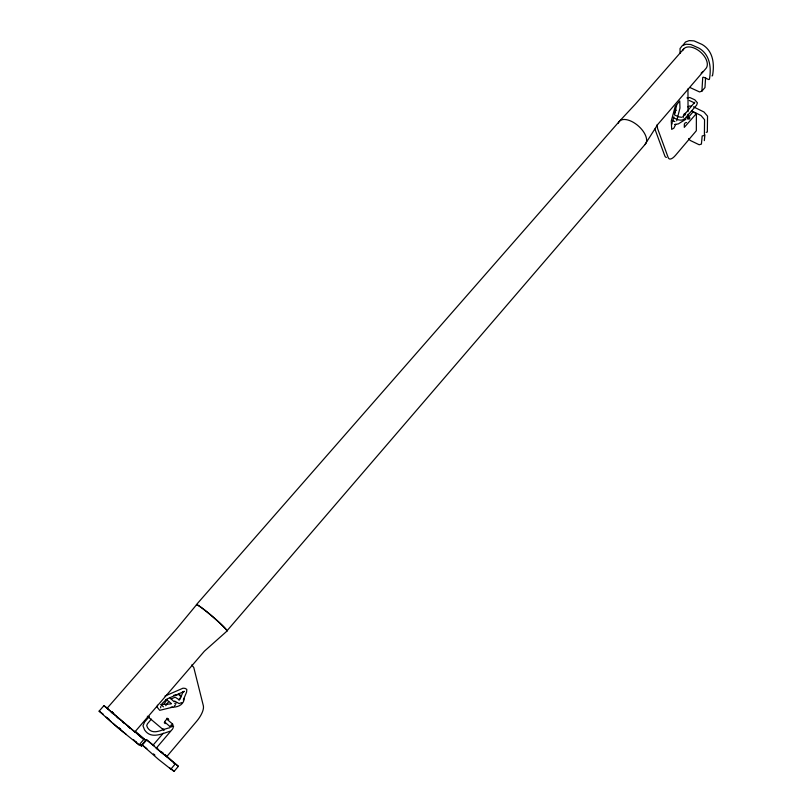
<?xml version="1.0" encoding="UTF-8"?>
<svg xmlns="http://www.w3.org/2000/svg" width="812" height="812" viewBox="0 0 812 812"><rect width="100%" height="100%" fill="white"/><g stroke="black" fill="none" stroke-linecap="round" stroke-linejoin="round"><path stroke-width="1.22" d="M687.551 118.369L693.001 111.965L696.391 113.558L696.331 130.742L675.594 155.244A13.682 4.852 -63 0 1 668.174 157.548L657.517 128.367L657.192 124.54M689.936 87.503L699.558 91.949L701.903 91.147L702.725 77.536A1.38 0.812 40.8 0 1 703.862 77.353L708.277 79.373A1.391 0.822 40.6 0 0 709.475 78.947C711.454 67.355 709.942 54.465 698.848 48.081L690.799 44.508L685.998 44.234L682.313 45.624L680.03 48.558L680.091 53.44M705.587 77.647L704.968 87.564L701.903 91.147M704.329 140.618L704.907 134.792M157.467 705.212L157.203 707.222L159.72 710.327L172.814 707.15M160.624 707.841L160.817 706.359M676.701 105.012L674.437 114.533M672.661 121.506L673.848 116.857M676.69 120.815L679.969 108.026L679.735 100.982L675.208 106.443L671.26 120.998L671.697 129.372L673.848 128.184L675.787 124.297M671.585 124.703L672.366 122.663M180.071 699.091L183.147 691.601M183.319 700.035L186.608 692.057L186.801 689.378L185.136 688.383L183.015 688.2L164.988 696.046M164.613 721.959L170.256 726.791L171.139 725.035L172.682 724.142L166.612 718.955M172.743 728.8L173.606 726.192L171.626 725.766M683.877 48.71L635.451 104.058L619.536 121.161L196.402 604.666A20.148 1.553 40.7 0 1 213.383 617.282A20.148 1.553 40.7 0 1 226.822 631.005L644.961 144.566L657.679 124.54L705.608 68.878A14.839 8.81 41.5 0 0 699.599 51.288A14.839 8.81 41.5 0 0 682.648 50.669M163.851 704.349L166.998 699.771L165.516 699.863L167.079 700.045L171.099 703.365M165.729 705.689L168.642 701.578M179.026 700.36L180.771 696.858L178.884 694.087M683.186 44.954L685.49 42.011L689.175 40.6L693.986 40.864L702.025 44.427C713.149 50.811 714.59 63.742 712.581 75.323A1.391 0.822 40.6 0 1 711.972 75.881M161.994 703.72L166.775 699.081L184.375 691.357L182.67 691.712L183.766 691.804M178.376 766.305L173.941 762.833L175.219 763.99L170.875 769.147L169.596 767.969L174.093 771.4L178.376 766.305L165.14 754.774M151.367 719.127L147.469 723.746L146.708 725.542L147.551 727.694C153.032 736.139 162.41 729.003 169.617 727.826M149.357 716.428L144.577 722.081L142.973 725.837L144.566 729.897C150.9 739.407 161.69 733.835 170.124 731.226M172.195 729.45L156.178 748.278L166.714 756.652L196.677 721.249A16.636 6.78 -50.1 0 0 203.335 705.719L193.794 667.555L191.774 664.916M152.869 745.396L163.283 733.185M696.391 113.558L684.293 127.362L684.364 124.063L685.105 122.906L686.526 122.51M170.875 769.147L158.411 759.321L141.917 744.777L146.343 739.6L154.219 745.873M139.461 744.482L141.461 746.025L146.069 740.645L135.553 731.389M107.874 708.622L103.926 705.658L99.115 711.16L117.933 727.867L139.116 744.908L143.815 739.417L138.121 734.393L146.069 740.645M134.812 731.988L204.391 651.183L226.954 631.107A20.148 1.553 40.7 0 0 213.515 617.384A20.148 1.553 40.7 0 0 196.524 604.767L177.402 627.899L107.082 708.287L134.812 731.988L134.427 731.348M682.963 116.441L694.686 102.282L694.351 103.55L693.255 102.292L689.256 100.475M174.306 706.034L175.727 704.643M701.162 73.171L702.938 71.456M685.846 119.262L678.304 123.901L674.528 124.52M687.876 106.93L689.571 106.017L691.428 106.128M171.078 699.01L175.159 697.183L178.64 699.416M676.416 110.209L675.554 110.594L675.219 112.858M174.753 703.547L176.549 702.806M181.786 702.593L179.076 703.557L174.56 701.01M173.809 695.234L179.452 694.514L181.472 696.188M686.972 97.907L689.794 97.521L694.788 99.785L697.427 102.819L696.615 105.144L685.044 118.41C681.542 122.054 676.274 119.252 672.681 117.293M171.068 707.13C176.488 707.587 182.883 705.648 184.131 699.67L183.796 698.361M162.644 729.115L163.709 729.003M171.22 703.913L160.827 704.613M681.593 117.283L678.69 116.867L674.569 114.949M99.115 711.16L103.114 714.063M706.207 132.336L707.333 131.98L707.546 116.146L703.984 112.005L693.478 106.829M170.256 726.791L171.271 726.984L172.763 725.349L172.682 724.142M175.219 763.99L146.343 739.6M672.214 120.47L674.894 121.546M691.53 110.828L700.989 115.527L704.562 119.679L704.39 135.472L702.187 135.949L701.416 144.089L699.183 144.759L690.119 140.395L688.647 138.537M124.683 733.134L125.83 733.906M143.815 739.417L103.926 705.658M112.178 712.489L110.97 711.616L112.401 712.997M136.446 742.168L133.432 739.844L134.102 740.473M141.917 744.777L146.881 748.654M160.573 751.516L163.456 753.81M111.518 711.535L113.345 712.987M161.202 751.607L163.171 753.191M107.397 717.96L109.153 719.391M123.81 732.424L112.949 723.269M127.738 726.161L129.473 727.593M169.627 697.528L174.154 701.822M111.721 711.931L113.68 713.545M128.022 726.517L129.89 728.049M111.63 711.921L113.112 713.149M154.899 755.109L153.468 753.891M165.272 723.634L164.288 722.812L165.526 720.366L167.749 718.742L168.723 719.574L167.049 718.143M147.317 716.225L164.054 730.374M122.582 721.919L124.459 723.522M156.889 748.014L157.812 748.806M117.04 717.158L118.846 718.732M119.029 727.725L120.663 729.146M164.278 754.521L166.714 756.652M171.19 768.761L174.093 771.4M135.827 741.995L139.116 744.908M111.579 712.378L113.406 713.992M161.172 704.806L163.456 706.826M111.285 721.838L106.169 717.118M140.354 744.939L141.461 746.025M654.898 129.027L664.825 155.904A13.672 4.882 -63.1 0 0 666.429 157.396M683.054 117.659L684.232 113.832L685.419 113.254L685.429 114.888M687.957 88.904L688.058 111.721M688.068 114.259L688.089 118.065M618.308 123.221A17.296 9.094 41.3 0 1 637.197 124.987A17.296 9.094 41.3 0 1 644.961 144.566M689.774 118.014L689.368 119.029L687.612 118.988L686.942 117.943L688.282 117.344L689.774 118.014"/></g></svg>
